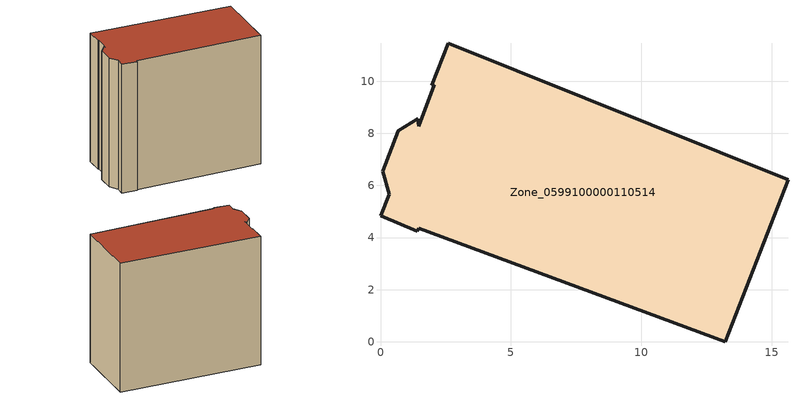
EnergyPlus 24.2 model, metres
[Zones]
Zone_0599100000110514
 floor ground (C_G): 1.46,8.26 2.05,9.85 1.97,9.84 2.6,11.46 15.63,6.22 13.23,0 1.47,4.35 1.41,4.24 0,4.84 0.34,5.66 0.08,6.54 0.69,8.09 1.42,8.55 z0
 wall outside (C_F): 0.08,6.54 0.34,5.66 0,4.84 1.41,4.24 1.47,4.35 13.23,0 15.63,6.22 2.6,11.46 1.97,9.84 2.05,9.85 1.46,8.26 1.42,8.55 0.69,8.09 0.08,6.54 z0:13.15
 roof outside (C_R): 1.97,9.84 2.05,9.85 1.46,8.26 1.42,8.55 0.69,8.09 0.08,6.54 0.34,5.66 0,4.84 1.41,4.24 1.47,4.35 13.23,0 15.63,6.22 2.6,11.46 z13.15
[BUILDING]
Pand.0599100000110514: North Axis=0; Terrain=City; Loads Convergence Tolerance Value=0.04; Temperature Convergence Tolerance Value=0.4; Solar Distribution=FullExterior; Maximum Number of Warmup Days=25; Minimum Number of Warmup Days=1
[Site:Location]
Rotterdam.The.Hague.AP_ZH_NLD Design_Conditions: Latitude=51.96; Longitude=4.45; Time Zone=1; Elevation=-4.5
[SITE:GROUNDTEMPERATURE:BUILDINGSURFACE]
18, 18, 18, 18, 18, 18, 18, 18, 18, 18, 18, 18
[MATERIAL] Thermal Absorptance=0.9; Solar Absorptance=0.7; Visible Absorptance=0.7
Name | Roughness | Thickness | Conductivity | Density | Specific Heat
G.TI.1946 | MediumSmooth | 0.15 | 1 | 540 | 1210
F.TI.1946 | Rough | 0.3 | 0.857143 | 1920 | 840
R.TI.1946 | MediumRough | 0.2 | 0.1 | 1500 | 1000
[CONSTRUCTION]
C_G: G.TI.1946
C_F: F.TI.1946
C_R: R.TI.1946
[ZONE]
Zone_0599100000110514: Type=1; Multiplier=1; Ceiling Height=Autocalculate; Volume=Autocalculate; Floor Area=autocalculate; Part of Total Floor Area=Yes
[ZONEINFILTRATION:DESIGNFLOWRATE]
Infil_Zone_0599100000110514: Zone or ZoneList or Space or SpaceList=Zone_0599100000110514; Schedule=AlwaysOn; Design Flow Rate Calculation Method=Flow/Area; Flow Rate per Floor Area=0.003; Constant Term Coefficient=1; Temperature Term Coefficient=0; Velocity Term Coefficient=0; Velocity Squared Term Coefficient=0
[HVACTEMPLATE:ZONE:IDEALLOADSAIRSYSTEM]
Zone_0599100000110514: Maximum Heating Supply Air Temperature=50; Minimum Cooling Supply Air Temperature=13; Maximum Heating Supply Air Humidity Ratio=0.0156; Minimum Cooling Supply Air Humidity Ratio=0.0077; Heating Limit=NoLimit; Cooling Limit=NoLimit; Dehumidification Control Type=ConstantSensibleHeatRatio; Cooling Sensible Heat Ratio=0.7; Dehumidification Setpoint=60; Humidification Control Type=None; Humidification Setpoint=30; Outdoor Air Method=None; Outdoor Air Flow Rate per Person=0.00944; Outdoor Air Flow Rate per Zone Floor Area=0; Outdoor Air Flow Rate per Zone=0; Demand Controlled Ventilation Type=None; Outdoor Air Economizer Type=NoEconomizer; Heat Recovery Type=None; Sensible Heat Recovery Effectiveness=0.7; Latent Heat Recovery Effectiveness=0.65
[ZONECONTROL:THERMOSTAT]
ThermostatControl_Zone_0599100000110514: Zone or ZoneList=Zone_0599100000110514; Control Type Schedule=DualSetpointControlType; Control 1=Thermostat_Zone_0599100000110514; Temperature Difference Between Cutout And Setpoint=0
[THERMOSTATSETPOINT:DUALSETPOINT]
Thermostat_Zone_0599100000110514: Heating Setpoint Temperature Schedule=HeatingSetpoint_Zone_0599100000110514; Cooling Setpoint Temperature Schedule=CoolingSetpoint_Zone_0599100000110514
[SCHEDULE:COMPACT]
HeatingSetpoint_Zone_0599100000110514: Through: 12/31, For: AllDays, Until: 24:00, 21
CoolingSetpoint_Zone_0599100000110514: Through: 12/31, For: AllDays, Until: 24:00, 24
DualSetpointControlType: Through: 12/31, For: AllDays, Until: 24:00, 4
AlwaysOn: Through: 12/31, For: AllDays, Until: 24:00, 1
